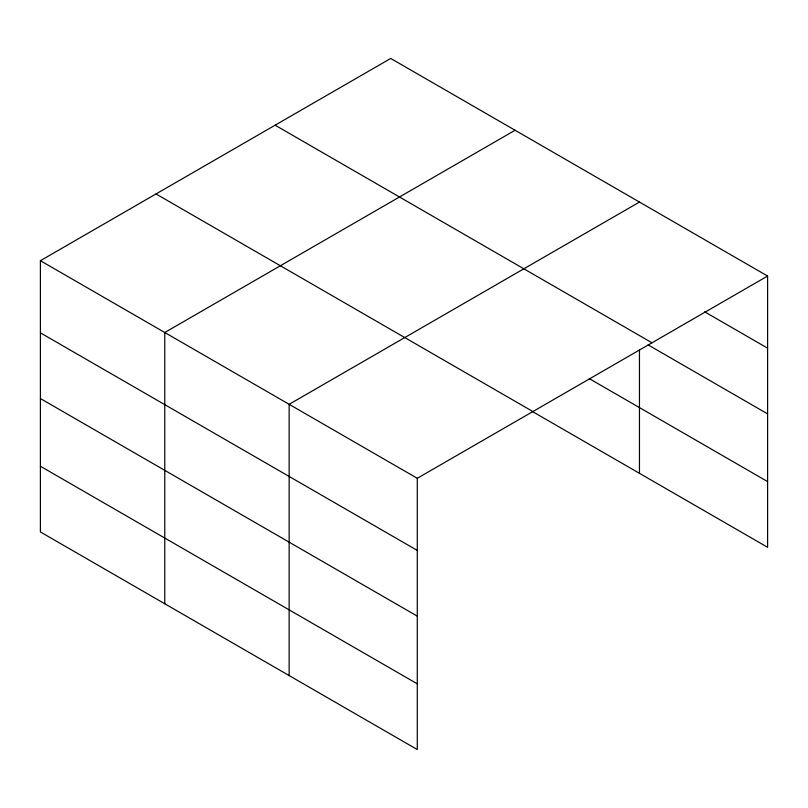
<?xml version="1.0" encoding="UTF-8"?>
<svg xmlns="http://www.w3.org/2000/svg" width="808" height="808" viewBox="0 0 808 808"><rect width="100%" height="100%" fill="white"/><g stroke="black" fill="none" stroke-linecap="round" stroke-linejoin="round"><path stroke-width="1.21" d="M40.4 260.701L417.281 478.296L417.281 749.551L40.4 531.957L40.4 260.701L390.719 58.449L767.6 276.043L767.6 547.299L532.543 411.595M515.09 130.25L164.771 332.502L164.771 603.768M639.461 202.061L289.143 404.313L289.143 675.569M417.281 478.296L767.6 276.043M704.616 311.807L767.6 348.167M275.114 125.19L651.995 342.784M648.147 344.915L767.6 413.888M589.274 378.629L767.6 481.588M156.005 193.95L532.886 411.545M40.4 332.835L417.281 550.42M40.4 398.546L417.281 616.14M40.4 466.246L417.281 683.841M639.461 349.935L639.461 473.316"/></g></svg>
